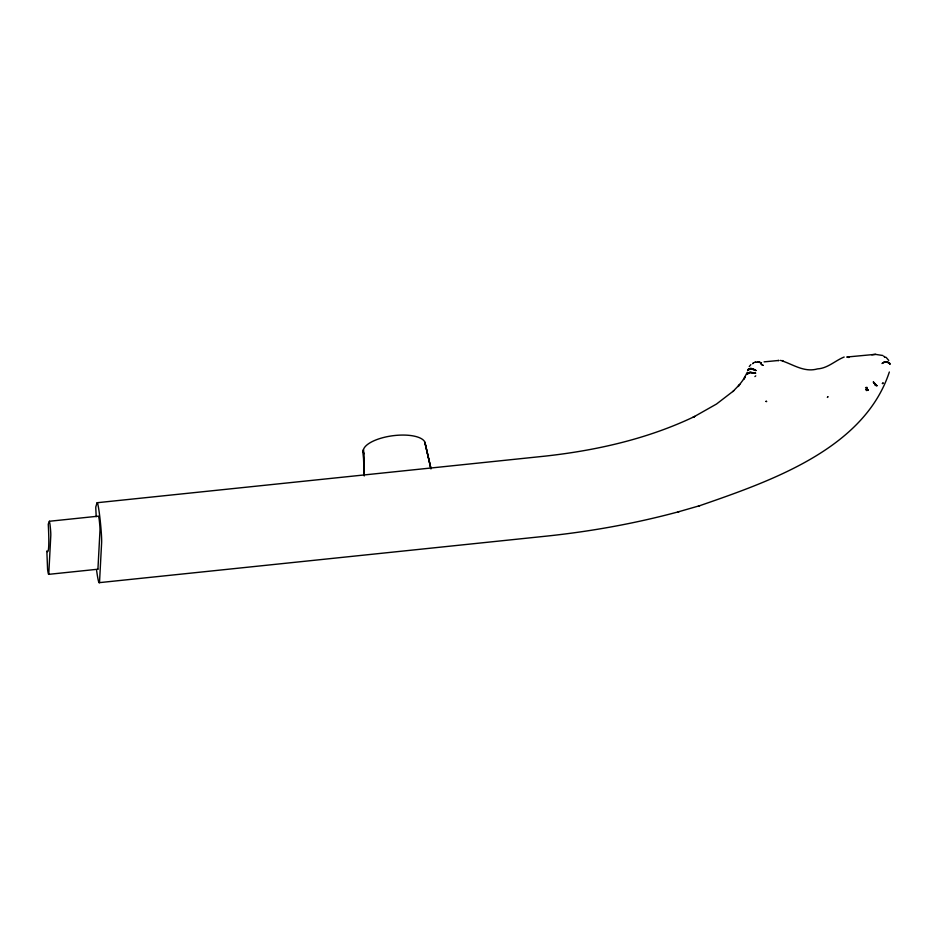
<?xml version="1.0" encoding="UTF-8"?>
<svg xmlns="http://www.w3.org/2000/svg" width="937" height="937" viewBox="0 0 937 937"><rect width="100%" height="100%" fill="white"/><g stroke="black" fill="none" stroke-linecap="round" stroke-linejoin="round"><path stroke-width="1.41" d="M747.351 373.547L750.361 372.258L755.585 373.266L750.35 372.586L747.234 374.132L747.621 373.008L749.659 372.34L755.585 373.055M889.998 364.388C888.932 361.038 885.231 361.776 883.216 362.783C885.676 359.375 891.79 366.027 889.553 363.064C885.606 359.703 880.792 364.411 882.104 363.497M755.925 370.525L750.818 368.745L747.609 370.431L748.534 368.979L750.912 368.37L755.925 370.525C752.54 367.819 748.499 367.89 747.609 370.431M766.267 401.212L766.161 401.551M889.342 371.989C864.031 449.092 770.378 481.208 699.798 505.664L698.463 506.05M755.749 375.866L754.917 376.58M747.304 372.282L743.486 379.391L745.126 377.213L738.145 386.524L739.726 384.416L732.851 391.572M749.249 366.531L750.877 364.598M873.366 382.038L876.962 385.716L875.568 385.341L873.366 382.038L875.228 384.029L874.76 384.428L875.638 384.498L875.158 384.896L876.072 384.943L875.568 385.341L876.962 385.716M733.694 390.799L716.524 404.023L693.064 417.305L694.75 416.415C647.924 438.844 596.588 450.428 545.193 456.12L97.214 502.712M49.392 521.265L48.267 524.158A67.687 4.404 84.1 0 1 46.85 550.991L47.588 569.438A9.007 0.586 84.1 0 0 48.783 573.667L50.797 535.46A9.007 0.586 84.1 0 0 49.977 524.298L49.392 521.265L98.572 516.146L99.158 519.18A9.007 0.586 84.1 0 1 99.99 530.342L97.963 568.548A9.007 0.586 84.1 0 1 97.624 568.923M780.509 360.37C792.561 363.978 803.887 372.797 817.474 368.897C827.804 368.3 835.183 360.604 844.167 357.02M782.395 360.581L783.027 360.757M866.959 387.321L865.554 387.625M99.287 582.65L547.267 536.046C591.423 531.361 635.239 523.443 678.119 511.895L679.243 511.579M678.119 511.895L699.798 505.664M754.414 362.455L759.216 361.776M754.917 362.314L755.761 362.08M778.097 360.558L778.87 360.452M778.635 360.476L764.088 361.858M48.654 574.346L97.846 569.227M871.773 354.772L875.72 354.373M848.301 356.892L875.357 354.35L883.005 355.533M765.951 401.364L766.724 401.551M886.051 357.29L888.744 360.44M364.083 453.707A31.261 11.9 -7.5 0 1 390.963 435.998A31.261 11.9 -7.5 0 1 425.293 444.314L430.868 468.266M425.293 444.314L430.868 468.535M424.953 442.323L430.997 468.875M363.298 451.786L364.153 474.965M364.259 475.364L363.415 449.737L364.247 475.973M96.605 570.375A22.523 1.464 84.1 0 0 99.591 580.94L101.618 542.734A22.523 1.464 84.1 0 0 99.545 514.835A18.026 1.171 84.1 0 0 97.026 502.876L95.797 506.929A9.007 0.586 84.1 0 0 95.867 510.056A54.17 3.525 84.1 0 1 96.195 516.744M847.505 357.278L848.992 357.36L847.505 357.278M748.241 368.475L748.241 368.475M827.793 396.656L827.476 397.405L827.793 396.656M883.052 383.034L882.408 383.538L883.052 383.034M753.5 362.994L752.751 363.579L753.5 362.994M867.252 388.305L865.999 389.312L867.252 388.305M867.92 389.722L866.409 390.249L867.92 389.722M868.189 390.167L866.514 390.471L868.189 390.167M761.453 362.783L760.352 362.9L761.453 362.783M848.535 356.938L847.107 356.997L848.535 356.938M763.046 365.36L761.254 364.294L763.046 365.36M758.162 361.787L759.626 361.823L758.162 361.787M884.868 357.173L884.177 356.47L884.868 357.173"/></g></svg>
